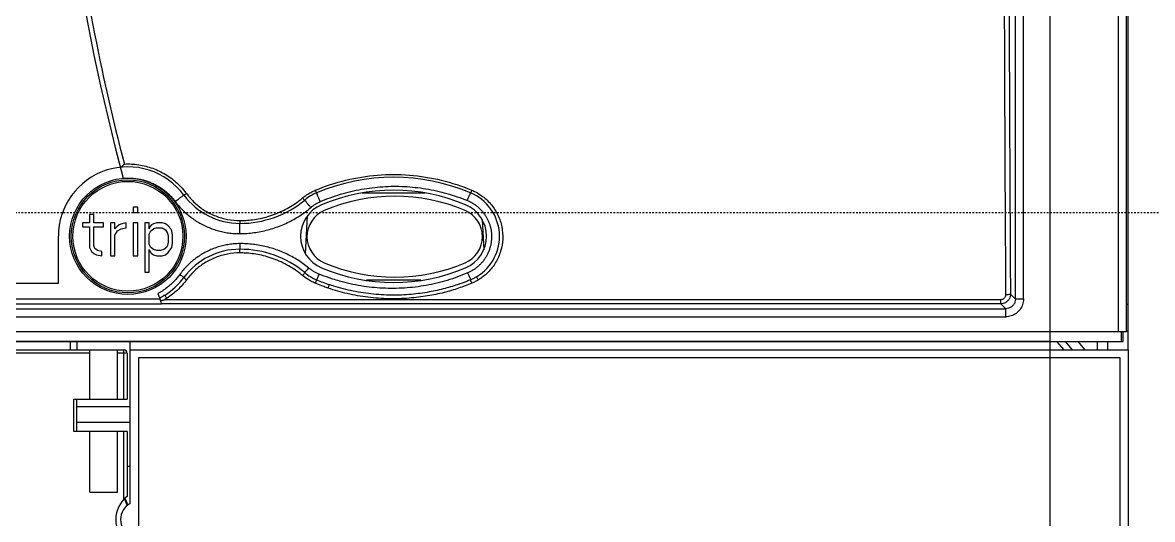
# Model space of a CAD drawing. Extents: x 0 to 607, y 0 to 244.
# Drawn here: x 210.9 to 280.7, y 83 to 113.7 of the extents above; entities that cross this region are included whole.
import ezdxf

# ---------------------------------------------------------------- set-up
doc = ezdxf.new("R2010")
doc.units = 0
doc.linetypes.add('CENTER2', pattern=[1.125, 0.75, -0.125, 0.125, -0.125])

# ---------------------------------------------------------------- blocks, each defined once
blk = doc.blocks.new('grfgd')
for p, q in [((61532.87, -3356.228), (61532.87, -3267.574)), ((61532.77, -3356.228), (61532.77, -3270.029)), ((61525.899, -3354.208), (61525.899, -3311.926)), ((61526.399, -3354.205), (61526.399, -3311.795)), ((61532.27, -3356.228), (61532.27, -3313.579)), ((61489.393, -3347.65), (61485.507, -3347.65)), ((61489.17, -3347.65), (61489.17, -3347.613)), ((61468.924, -3348.975), (61468.654, -3348.975)), ((61468.654, -3348.975), (61468.654, -3349.486)), ((61468.924, -3349.486), (61468.924, -3348.975)), ((61471.627, -3348.528), (61471.356, -3348.528)), ((61471.356, -3348.528), (61471.356, -3348.848)), ((61471.356, -3348.848), (61471.627, -3348.848)), ((61471.627, -3348.848), (61471.627, -3348.528)), ((61482.005, -3351.419), (61482.129, -3349.054)), ((61468.654, -3349.486), (61468.221, -3349.486)), ((61468.221, -3349.486), (61468.221, -3349.741)), ((61468.221, -3349.741), (61468.654, -3349.741)), ((61468.654, -3349.741), (61468.654, -3351.018)), ((61469.519, -3349.486), (61468.924, -3349.486)), ((61468.924, -3349.741), (61469.519, -3349.741)), ((61468.924, -3350.89), (61468.924, -3349.741)), ((61469.519, -3349.741), (61469.519, -3349.486)), ((61470.221, -3349.486), (61469.951, -3349.486)), ((61469.951, -3349.486), (61469.951, -3351.528)), ((61470.221, -3349.869), (61470.221, -3349.486)), ((61470.329, -3349.741), (61470.221, -3349.869)), ((61470.491, -3349.613), (61470.329, -3349.741)), ((61470.654, -3349.55), (61470.491, -3349.613)), ((61470.6, -3349.869), (61470.924, -3349.805)), ((61470.924, -3349.486), (61470.654, -3349.55)), ((61470.924, -3349.805), (61470.924, -3349.486)), ((61471.627, -3349.486), (61471.356, -3349.486)), ((61471.356, -3349.486), (61471.356, -3351.528)), ((61471.627, -3351.528), (61471.627, -3349.486)), ((61472.329, -3349.486), (61472.059, -3349.486)), ((61472.059, -3349.486), (61472.059, -3352.55)), ((61472.329, -3349.869), (61472.329, -3349.486)), ((61472.383, -3349.741), (61472.329, -3349.869)), ((61472.491, -3349.613), (61472.383, -3349.741)), ((61472.6, -3349.55), (61472.491, -3349.613)), ((61472.816, -3349.486), (61472.6, -3349.55)), ((61472.816, -3349.805), (61472.6, -3349.869)), ((61473.14, -3349.486), (61472.816, -3349.486)), ((61472.816, -3349.805), (61473.14, -3349.805)), ((61473.356, -3349.55), (61473.14, -3349.486)), ((61473.14, -3349.805), (61473.356, -3349.933)), ((61473.519, -3349.677), (61473.356, -3349.55)), ((61473.681, -3349.869), (61473.519, -3349.677)), ((61477.945, -3349.353), (61477.945, -3349.528)), ((61482.119, -3349.255), (61481.995, -3349.255)), ((61492.923, -3349.285), (61493.022, -3351.174)), ((61466.72, -3353.228), (61466.72, -3350.328)), ((61470.221, -3350.252), (61470.383, -3349.996)), ((61470.221, -3351.528), (61470.221, -3350.252)), ((61470.383, -3349.996), (61470.6, -3349.869)), ((61472.329, -3350.188), (61472.437, -3349.996)), ((61472.329, -3350.826), (61472.329, -3350.188)), ((61472.437, -3349.996), (61472.6, -3349.869)), ((61473.356, -3349.933), (61473.464, -3350.124)), ((61473.464, -3350.124), (61473.519, -3350.316)), ((61473.519, -3350.316), (61473.519, -3350.699)), ((61473.735, -3349.996), (61473.681, -3349.869)), ((61473.789, -3350.252), (61473.735, -3349.996)), ((61473.789, -3350.762), (61473.789, -3350.252)), ((61468.654, -3351.018), (61468.762, -3351.273)), ((61468.978, -3351.082), (61468.924, -3350.89)), ((61469.14, -3351.209), (61468.978, -3351.082)), ((61469.41, -3351.273), (61469.14, -3351.209)), ((61472.437, -3351.018), (61472.329, -3350.826)), ((61472.329, -3351.145), (61472.383, -3351.273)), ((61472.329, -3352.55), (61472.329, -3351.145)), ((61472.6, -3351.145), (61472.437, -3351.018)), ((61472.816, -3351.209), (61472.6, -3351.145)), ((61473.032, -3351.209), (61472.816, -3351.209)), ((61473.248, -3351.145), (61473.032, -3351.209)), ((61473.41, -3351.018), (61473.248, -3351.145)), ((61473.464, -3350.89), (61473.41, -3351.018)), ((61473.519, -3350.699), (61473.464, -3350.89)), ((61473.519, -3351.337), (61473.735, -3351.018)), ((61473.735, -3351.018), (61473.789, -3350.762)), ((61477.945, -3351.355), (61477.945, -3351.128)), ((61468.762, -3351.273), (61468.924, -3351.401)), ((61468.924, -3351.401), (61469.086, -3351.465)), ((61469.086, -3351.465), (61469.41, -3351.528)), ((61469.41, -3351.528), (61469.41, -3351.273)), ((61469.951, -3351.528), (61470.221, -3351.528)), ((61471.356, -3351.528), (61471.627, -3351.528)), ((61472.383, -3351.273), (61472.491, -3351.401)), ((61472.491, -3351.401), (61472.6, -3351.465)), ((61472.6, -3351.465), (61472.816, -3351.528)), ((61472.816, -3351.528), (61473.14, -3351.528)), ((61473.14, -3351.528), (61473.356, -3351.465)), ((61473.356, -3351.465), (61473.519, -3351.337)), ((61472.059, -3352.55), (61472.329, -3352.55)), ((61435.439, -3353.228), (61466.72, -3353.228)), ((61489.132, -3353.05), (61485.768, -3353.05)), ((61525.595, -3353.904), (61525.899, -3354.208)), ((61472.977, -3354.227), (61436.021, -3354.227)), ((61473.101, -3354.527), (61436.021, -3354.527)), ((61524.997, -3354.505), (61473.094, -3354.505)), ((61473.094, -3354.505), (61473.101, -3354.527)), ((61524.997, -3354.249), (61473.279, -3354.249)), ((61524.997, -3354.505), (61524.997, -3354.249)), ((61524.997, -3354.505), (61525.3, -3354.807)), ((61526.399, -3354.208), (61525.899, -3354.208)), ((61532.77, -3354.527), (61532.87, -3354.527)), ((61435.74, -3354.807), (61525.3, -3354.807)), ((61435.74, -3355.307), (61525.299, -3355.307)), ((61428.27, -3356.228), (61532.77, -3356.228)), ((61428.57, -3356.828), (61532.47, -3356.828)), ((61467.47, -3357.35), (61467.47, -3356.828)), ((61467.87, -3356.828), (61467.87, -3357.35)), ((61471.17, -3366.855), (61471.17, -3356.828)), ((61528.45, -3356.828), (61528.892, -3357.355)), ((61529.433, -3357.355), (61528.991, -3356.828)), ((61530.216, -3357.355), (61529.774, -3356.828)), ((61530.949, -3356.828), (61530.949, -3357.35)), ((61531.62, -3357.35), (61531.62, -3356.828)), ((61532.47, -3356.828), (61532.47, -3356.228)), ((61532.47, -3356.828), (61532.57, -3356.828)), ((61532.57, -3356.828), (61532.57, -3356.228)), ((61532.87, -3356.228), (61532.77, -3356.228)), ((61532.87, -3357.35), (61532.87, -3356.228)), ((61435.32, -3357.35), (61470.77, -3357.35)), ((61468.67, -3360.4), (61468.67, -3357.35)), ((61470.37, -3360.4), (61470.37, -3357.35)), ((61470.77, -3360.4), (61470.77, -3357.35)), ((61471.17, -3357.355), (61532.87, -3357.355)), ((61532.87, -3357.355), (61532.87, -3379.855)), ((61468.67, -3357.55), (61435.32, -3357.55)), ((61470.97, -3357.55), (61470.37, -3357.55)), ((61470.97, -3357.55), (61470.97, -3360.4)), ((61532.37, -3357.855), (61471.67, -3357.855)), ((61471.67, -3357.855), (61471.67, -3376.855)), ((61532.37, -3379.355), (61532.37, -3357.855)), ((61467.67, -3360.4), (61470.97, -3360.4)), ((61467.67, -3362.4), (61467.67, -3360.4)), ((61467.87, -3362.4), (61467.87, -3360.4)), ((61467.87, -3360.855), (61471.17, -3360.855)), ((61470.97, -3362.4), (61467.67, -3362.4)), ((61471.17, -3361.855), (61467.87, -3361.855)), ((61468.67, -3366.15), (61468.67, -3362.4)), ((61470.37, -3366.15), (61470.37, -3362.4)), ((61470.77, -3366.605), (61470.77, -3362.4)), ((61470.97, -3362.4), (61470.97, -3366.425)), ((61470.97, -3364.555), (61471.17, -3364.555)), ((61468.67, -3366.15), (61470.37, -3366.15))]:
    blk.add_line(p, q)
for centre, radius in [((61471.02, -3350.328), 3.6), ((61471.02, -3350.328), 3.5), ((61471.021, -3350.328), 3.4)]:
    blk.add_circle(centre, radius)
for centre, radius, start, end in [((61597.22, -3312.628), 131, 167.74789, 195.0927), ((61471.02, -3350.328), 4.3, 36.37184, 180), ((61487.45, -3358.978), 12.3, 67.22714, 112.77286), ((61483.819, -3350.328), 2.919, 112.77286, 129.66714), ((61487.45, -3358.978), 11.5, 67.22714, 112.77286), ((61491.081, -3350.328), 2.919, 301.23214, 67.22714), ((61477.945, -3345.228), 4.3, 216.37184, 270), ((61477.945, -3343.245), 6.284, 270, 309.66714), ((61483.819, -3350.328), 2.119, 112.77286, 247.22714), ((61487.52, -3359), 11.15, 66.99714, 113.00286), ((61491.081, -3350.328), 2.119, 292.77286, 67.22714), ((61483.848, -3350.35), 1.753, 113.00286, 246.99714), ((61491.192, -3350.35), 1.753, 293.00286, 66.99714), ((61477.945, -3355.428), 4.3, 90, 143.62816), ((61477.945, -3357.412), 6.284, 50.33286, 90), ((61483.819, -3350.328), 2.919, 230.33286, 247.22714), ((61487.45, -3341.678), 11.5, 247.22714, 292.77286), ((61487.52, -3341.7), 11.15, 246.99714, 293.00286), ((61471.02, -3350.328), 4.3, 302.26997, 323.62816), ((61487.45, -3341.678), 12.3, 247.22714, 251.14119), ((61597.22, -3312.628), 131, 198.34937, 198.64294), ((61470.77, -3357.55), 0.2, 0, 90), ((61472.07, -3367.85), 1.8, 127.66989, 232.33011), ((61468.37, -3367.855), 2.75, 18.85887, 27.8063), ((61468.37, -3367.855), 2.8, 18.8392, 28.09747), ((61471.703, -3367.855), 1.133, 118.07249, 241.92751)]:
    blk.add_arc(centre, radius, start, end)
for points, knots in [([(61469.446, -3285.084), (61468.831, -3287.947), (61467.793, -3293.706), (61466.82, -3302.416), (61466.431, -3311.156), (61466.625, -3319.899), (61467.402, -3328.621), (61468.764, -3337.296), (61470.061, -3343.015), (61470.806, -3345.856)], [0, 0, 0, 0, 8.784619, 17.538219, 26.275587, 35.009909, 43.755075, 52.525371, 61.333757, 61.333757, 61.333757, 61.333757]), ([(61525.195, -3310.814), (61525.189, -3314.422), (61525.184, -3321.636), (61525.198, -3332.443), (61525.234, -3343.212), (61525.272, -3350.376), (61525.295, -3353.947)], [0, 0, 0, 0, 10.824513, 21.640933, 32.420367, 43.133208, 43.133208, 43.133208, 43.133208]), ([(61525.495, -3310.798), (61525.489, -3314.403), (61525.484, -3321.612), (61525.498, -3332.411), (61525.534, -3343.175), (61525.572, -3350.334), (61525.595, -3353.904)], [0, 0, 0, 0, 10.815967, 21.625792, 32.397815, 43.105804, 43.105804, 43.105804, 43.105804]), ([(61470.805, -3345.856), (61470.774, -3345.889), (61470.718, -3345.948), (61470.645, -3346.014), (61470.599, -3346.049), (61470.579, -3346.051)], [0, 0, 0, 0, 0.1385935, 0.241239, 0.3015155, 0.3015155, 0.3015155, 0.3015155]), ([(61470.806, -3345.856), (61471.101, -3345.841), (61471.698, -3345.872), (61472.565, -3346.093), (61473.375, -3346.481), (61474.007, -3346.958), (61474.345, -3347.313), (61474.468, -3347.46)], [0, 0, 0, 0, 0.88722, 1.778182, 2.66895, 3.562949, 4.136829, 4.136829, 4.136829, 4.136829]), ([(61470.73, -3346.739), (61470.819, -3346.731), (61470.996, -3346.722), (61471.261, -3346.727), (61471.521, -3346.752), (61471.779, -3346.795), (61472.033, -3346.857), (61472.283, -3346.937), (61472.526, -3347.035), (61472.762, -3347.15), (61472.989, -3347.282), (61473.205, -3347.431), (61473.411, -3347.595), (61473.604, -3347.774), (61473.784, -3347.966), (61473.894, -3348.102), (61473.947, -3348.173)], [0, 0, 0, 0, 0.269793, 0.530879, 0.792147, 1.053598, 1.315232, 1.577048, 1.839046, 2.101224, 2.36358, 2.626111, 2.888815, 3.151687, 3.414724, 3.67792, 3.67792, 3.67792, 3.67792]), ([(61482.611, -3347.476), (61483.223, -3347.219), (61484.488, -3346.803), (61486.455, -3346.488), (61488.446, -3346.488), (61490.413, -3346.803), (61491.677, -3347.219), (61492.288, -3347.476)], [0, 0, 0, 0, 1.990472, 3.973668, 5.954454, 7.93729, 9.926485, 9.926485, 9.926485, 9.926485]), ([(61473.947, -3348.173), (61474.015, -3348.122), (61474.139, -3348.035), (61474.308, -3347.889), (61474.409, -3347.856), (61474.472, -3347.765), (61474.482, -3347.778)], [0, 0, 0, 0, 0.2544756, 0.4702093, 0.61436, 0.665006, 0.665006, 0.665006, 0.665006]), ([(61474.643, -3347.683), (61474.618, -3347.702), (61474.571, -3347.737), (61474.526, -3347.757), (61474.487, -3347.785), (61474.482, -3347.778)], [0, 0, 0, 0, 0.0940344, 0.1619074, 0.1880515, 0.1880515, 0.1880515, 0.1880515]), ([(61474.643, -3347.683), (61474.795, -3347.889), (61475.137, -3348.274), (61475.75, -3348.744), (61476.439, -3349.093), (61477.18, -3349.306), (61477.69, -3349.353), (61477.945, -3349.353)], [0, 0, 0, 0, 0.766129, 1.53478, 2.304087, 3.070477, 3.832737, 3.832737, 3.832737, 3.832737]), ([(61482.074, -3347.767), (61482.116, -3347.739), (61482.245, -3347.656), (61482.379, -3347.583), (61482.471, -3347.539)], [0, 0, 0, 0, 0.1527971, 0.4586325, 0.4586325, 0.4586325, 0.4586325]), ([(61482.611, -3347.476), (61482.623, -3347.504), (61482.643, -3347.558), (61482.672, -3347.594), (61482.682, -3347.64), (61482.689, -3347.637)], [0, 0, 0, 0, 0.0906839, 0.1552832, 0.1789866, 0.1789866, 0.1789866, 0.1789866]), ([(61482.918, -3348.184), (61482.888, -3348.114), (61482.839, -3347.989), (61482.748, -3347.811), (61482.74, -3347.717), (61482.675, -3347.643), (61482.689, -3347.637)], [0, 0, 0, 0, 0.2269262, 0.4193045, 0.5478502, 0.5930232, 0.5930232, 0.5930232, 0.5930232]), ([(61482.918, -3348.184), (61483.122, -3348.096), (61483.534, -3347.932), (61484.166, -3347.722), (61484.808, -3347.548), (61485.46, -3347.411), (61486.119, -3347.312), (61486.783, -3347.25), (61487.45, -3347.226), (61488.117, -3347.24), (61488.783, -3347.292), (61489.445, -3347.381), (61490.101, -3347.508), (61490.749, -3347.672), (61491.387, -3347.872), (61491.805, -3348.029), (61492.011, -3348.114)], [0, 0, 0, 0, 0.664839, 1.330024, 1.995534, 2.661364, 3.3275, 3.993935, 4.660663, 5.327681, 5.994988, 6.662585, 7.330478, 7.998669, 8.667178, 9.336012, 9.336012, 9.336012, 9.336012]), ([(61492.011, -3348.114), (61492.036, -3348.053), (61492.084, -3347.945), (61492.139, -3347.78), (61492.193, -3347.718), (61492.199, -3347.632), (61492.211, -3347.637)], [0, 0, 0, 0, 0.1977162, 0.3653315, 0.4773304, 0.5166841, 0.5166841, 0.5166841, 0.5166841]), ([(61492.288, -3347.476), (61492.277, -3347.504), (61492.257, -3347.558), (61492.228, -3347.594), (61492.218, -3347.64), (61492.211, -3347.637)], [0, 0, 0, 0, 0.090702, 0.1553189, 0.1790309, 0.1790309, 0.1790309, 0.1790309]), ([(61492.521, -3347.585), (61492.67, -3347.663), (61493.03, -3347.889), (61493.522, -3348.361), (61493.931, -3349.011), (61494.171, -3349.74), (61494.227, -3350.505), (61494.098, -3351.262), (61493.789, -3351.965), (61493.372, -3352.505), (61493.049, -3352.781), (61492.913, -3352.88)], [0, 0, 0, 0, 0.505184, 1.266809, 2.026835, 2.786186, 3.545738, 4.30559, 5.065813, 5.826949, 6.333033, 6.333033, 6.333033, 6.333033]), ([(61473.947, -3348.173), (61474.018, -3348.268), (61474.168, -3348.454), (61474.413, -3348.716), (61474.675, -3348.959), (61474.953, -3349.183), (61475.247, -3349.386), (61475.555, -3349.568), (61475.874, -3349.726), (61476.204, -3349.861), (61476.542, -3349.972), (61476.887, -3350.059), (61477.237, -3350.12), (61477.59, -3350.156), (61477.826, -3350.163), (61477.945, -3350.162)], [0, 0, 0, 0, 0.357884, 0.71578, 1.073243, 1.430421, 1.787273, 2.143818, 2.500055, 2.855988, 3.211617, 3.566944, 3.921968, 4.276687, 4.63106, 4.63106, 4.63106, 4.63106]), ([(61477.945, -3349.353), (61478.067, -3349.353), (61478.332, -3349.345), (61478.751, -3349.305), (61479.209, -3349.227), (61479.688, -3349.105), (61480.17, -3348.939), (61480.638, -3348.732), (61481.077, -3348.492), (61481.434, -3348.257), (61481.64, -3348.102), (61481.718, -3348.041)], [0, 0, 0, 0, 0.368519, 0.793953, 1.262613, 1.760786, 2.274687, 2.790501, 3.294466, 3.772945, 4.069499, 4.069499, 4.069499, 4.069499]), ([(61481.828, -3347.951), (61481.848, -3347.975), (61481.884, -3348.02), (61481.922, -3348.049), (61481.949, -3348.087), (61481.956, -3348.082)], [0, 0, 0, 0, 0.0921415, 0.1581802, 0.183074, 0.183074, 0.183074, 0.183074]), ([(61482.338, -3348.543), (61482.289, -3348.485), (61482.204, -3348.378), (61482.064, -3348.233), (61482.029, -3348.144), (61481.944, -3348.091), (61481.956, -3348.082)], [0, 0, 0, 0, 0.2294977, 0.4240561, 0.5540582, 0.5997411, 0.5997411, 0.5997411, 0.5997411]), ([(61482.338, -3348.543), (61482.382, -3348.506), (61482.472, -3348.436), (61482.614, -3348.341), (61482.763, -3348.256), (61482.866, -3348.207), (61482.918, -3348.184)], [0, 0, 0, 0, 0.170985, 0.3420765, 0.5132974, 0.6846449, 0.6846449, 0.6846449, 0.6846449]), ([(61492.011, -3348.114), (61492.071, -3348.138), (61492.189, -3348.192), (61492.359, -3348.287), (61492.521, -3348.396), (61492.674, -3348.517), (61492.816, -3348.65), (61492.947, -3348.795), (61493.067, -3348.95), (61493.173, -3349.114), (61493.266, -3349.286), (61493.345, -3349.466), (61493.409, -3349.651), (61493.458, -3349.841), (61493.492, -3350.034), (61493.509, -3350.23), (61493.511, -3350.427), (61493.497, -3350.623), (61493.467, -3350.818), (61493.422, -3351.01), (61493.361, -3351.197), (61493.285, -3351.379), (61493.194, -3351.555), (61493.09, -3351.723), (61492.972, -3351.882), (61492.841, -3352.031), (61492.699, -3352.169), (61492.546, -3352.295), (61492.383, -3352.408), (61492.212, -3352.508), (61492.092, -3352.566), (61492.031, -3352.592)], [0, 0, 0, 0, 0.194413, 0.388948, 0.583628, 0.778452, 0.97342, 1.168534, 1.363795, 1.559204, 1.754761, 1.950466, 2.146321, 2.342326, 2.538481, 2.734787, 2.931243, 3.12785, 3.324608, 3.521516, 3.718574, 3.915782, 4.113139, 4.310645, 4.5083, 4.706102, 4.90405, 5.102145, 5.300383, 5.498768, 5.697296, 5.697296, 5.697296, 5.697296]), ([(61477.945, -3350.162), (61478.091, -3350.161), (61478.382, -3350.15), (61478.817, -3350.105), (61479.248, -3350.034), (61479.673, -3349.935), (61480.09, -3349.811), (61480.498, -3349.66), (61480.894, -3349.484), (61481.279, -3349.284), (61481.649, -3349.061), (61482.003, -3348.815), (61482.229, -3348.636), (61482.338, -3348.543)], [0, 0, 0, 0, 0.43786, 0.875016, 1.311453, 1.747179, 2.182189, 2.616494, 3.050081, 3.482966, 3.915106, 4.346561, 4.777164, 4.777164, 4.777164, 4.777164]), ([(61477.945, -3350.162), (61477.944, -3350.081), (61477.948, -3349.937), (61477.931, -3349.724), (61477.963, -3349.628), (61477.928, -3349.528), (61477.945, -3349.528)], [0, 0, 0, 0, 0.2424574, 0.4480027, 0.5853451, 0.6335928, 0.6335928, 0.6335928, 0.6335928]), ([(61477.945, -3350.781), (61477.833, -3350.782), (61477.61, -3350.792), (61477.278, -3350.83), (61476.95, -3350.892), (61476.627, -3350.978), (61476.311, -3351.087), (61476.004, -3351.218), (61475.707, -3351.37), (61475.422, -3351.544), (61475.151, -3351.737), (61474.894, -3351.95), (61474.653, -3352.18), (61474.43, -3352.427), (61474.293, -3352.602), (61474.228, -3352.691)], [0, 0, 0, 0, 0.334124, 0.668413, 1.002442, 1.336342, 1.670071, 2.003642, 2.337052, 2.6703, 3.003386, 3.336311, 3.669072, 4.001668, 4.334059, 4.334059, 4.334059, 4.334059]), ([(61477.945, -3350.781), (61477.945, -3350.826), (61477.943, -3350.905), (61477.952, -3351.021), (61477.934, -3351.074), (61477.953, -3351.128), (61477.945, -3351.128)], [0, 0, 0, 0, 0.1327773, 0.2453404, 0.3205534, 0.3469758, 0.3469758, 0.3469758, 0.3469758]), ([(61482.199, -3352.282), (61482.09, -3352.193), (61481.867, -3352.023), (61481.518, -3351.789), (61481.155, -3351.578), (61480.779, -3351.39), (61480.394, -3351.227), (61479.999, -3351.088), (61479.597, -3350.974), (61479.188, -3350.886), (61478.776, -3350.823), (61478.361, -3350.787), (61478.083, -3350.78), (61477.945, -3350.781)], [0, 0, 0, 0, 0.420671, 0.840867, 1.260576, 1.679809, 2.098563, 2.516852, 2.934669, 3.352033, 3.768913, 4.185369, 4.601256, 4.601256, 4.601256, 4.601256]), ([(61477.945, -3351.355), (61477.691, -3351.355), (61477.18, -3351.403), (61476.44, -3351.616), (61475.75, -3351.964), (61475.137, -3352.434), (61474.795, -3352.819), (61474.643, -3353.025)], [0, 0, 0, 0, 0.762118, 1.5284, 2.297638, 3.066253, 3.832737, 3.832737, 3.832737, 3.832737]), ([(61481.713, -3352.664), (61481.633, -3352.601), (61481.421, -3352.442), (61481.055, -3352.203), (61480.608, -3351.961), (61480.134, -3351.755), (61479.65, -3351.592), (61479.174, -3351.474), (61478.723, -3351.4), (61478.316, -3351.362), (61478.061, -3351.355), (61477.945, -3351.355)], [0, 0, 0, 0, 0.306275, 0.796388, 1.308731, 1.829354, 2.344195, 2.839166, 3.300247, 3.713316, 4.064021, 4.064021, 4.064021, 4.064021]), ([(61481.828, -3352.757), (61481.851, -3352.729), (61481.897, -3352.677), (61481.924, -3352.625), (61481.964, -3352.582), (61481.956, -3352.575)], [0, 0, 0, 0, 0.1087828, 0.1911843, 0.2230951, 0.2230951, 0.2230951, 0.2230951]), ([(61482.199, -3352.282), (61482.168, -3352.32), (61482.111, -3352.385), (61482.037, -3352.49), (61481.986, -3352.522), (61481.963, -3352.581), (61481.956, -3352.575)], [0, 0, 0, 0, 0.1457385, 0.2692894, 0.3518448, 0.380852, 0.380852, 0.380852, 0.380852]), ([(61482.839, -3352.662), (61482.781, -3352.639), (61482.668, -3352.587), (61482.504, -3352.498), (61482.347, -3352.396), (61482.247, -3352.321), (61482.199, -3352.282)], [0, 0, 0, 0, 0.186624, 0.3733531, 0.5602106, 0.747193, 0.747193, 0.747193, 0.747193]), ([(61492.031, -3352.592), (61491.826, -3352.68), (61491.409, -3352.846), (61490.77, -3353.058), (61490.12, -3353.234), (61489.461, -3353.372), (61488.795, -3353.473), (61488.124, -3353.535), (61487.45, -3353.56), (61486.775, -3353.546), (61486.102, -3353.494), (61485.433, -3353.404), (61484.77, -3353.275), (61484.187, -3353.128), (61483.828, -3353.019), (61483.685, -3352.973)], [0, 0, 0, 0, 0.672162, 1.344649, 2.017453, 2.690575, 3.364007, 4.037748, 4.711794, 5.386143, 6.060794, 6.735745, 7.410999, 8.086552, 8.537154, 8.537154, 8.537154, 8.537154]), ([(61492.031, -3352.592), (61492.054, -3352.645), (61492.096, -3352.743), (61492.153, -3352.873), (61492.187, -3352.963), (61492.209, -3353.006), (61492.211, -3353.019)], [0, 0, 0, 0, 0.1732252, 0.3213881, 0.4230539, 0.4635342, 0.4635342, 0.4635342, 0.4635342]), ([(61474.228, -3352.691), (61474.178, -3352.761), (61474.073, -3352.896), (61473.902, -3353.09), (61473.719, -3353.271), (61473.525, -3353.441), (61473.366, -3353.563), (61473.272, -3353.629), (61473.248, -3353.645)], [0, 0, 0, 0, 0.257375, 0.514853, 0.772459, 1.0302, 1.288081, 1.374073, 1.374073, 1.374073, 1.374073]), ([(61474.643, -3353.025), (61474.478, -3353.25), (61474.109, -3353.664), (61473.671, -3354.004), (61473.442, -3354.15)], [0, 0, 0, 0, 0.837511, 1.653081, 1.653081, 1.653081, 1.653081]), ([(61474.228, -3352.691), (61474.261, -3352.715), (61474.318, -3352.759), (61474.408, -3352.815), (61474.437, -3352.856), (61474.487, -3352.872), (61474.482, -3352.878)], [0, 0, 0, 0, 0.1207597, 0.2231346, 0.2915402, 0.315572, 0.315572, 0.315572, 0.315572]), ([(61474.643, -3353.025), (61474.614, -3353.004), (61474.559, -3352.964), (61474.52, -3352.921), (61474.476, -3352.887), (61474.482, -3352.878)], [0, 0, 0, 0, 0.106895, 0.1874537, 0.2193721, 0.2193721, 0.2193721, 0.2193721]), ([(61482.471, -3353.169), (61482.38, -3353.125), (61482.155, -3353.004), (61481.946, -3352.855), (61481.828, -3352.757)], [0, 0, 0, 0, 0.3055568, 0.7657114, 0.7657114, 0.7657114, 0.7657114]), ([(61482.611, -3353.232), (61482.626, -3353.198), (61482.657, -3353.134), (61482.665, -3353.076), (61482.699, -3353.024), (61482.689, -3353.02)], [0, 0, 0, 0, 0.1105907, 0.1947966, 0.2266509, 0.2266509, 0.2266509, 0.2266509]), ([(61483.142, -3353.441), (61483.098, -3353.425), (61482.92, -3353.358), (61482.743, -3353.287), (61482.611, -3353.232)], [0, 0, 0, 0, 0.1421898, 0.5702384, 0.5702384, 0.5702384, 0.5702384]), ([(61482.839, -3352.662), (61482.82, -3352.708), (61482.784, -3352.789), (61482.743, -3352.912), (61482.702, -3352.959), (61482.698, -3353.023), (61482.689, -3353.02)], [0, 0, 0, 0, 0.1483102, 0.2740414, 0.3580537, 0.3875741, 0.3875741, 0.3875741, 0.3875741]), ([(61483.685, -3352.973), (61483.614, -3352.949), (61483.329, -3352.854), (61483.047, -3352.748), (61482.839, -3352.662)], [0, 0, 0, 0, 0.2253225, 0.9014968, 0.9014968, 0.9014968, 0.9014968]), ([(61492.288, -3353.232), (61492.02, -3353.344), (61491.454, -3353.557), (61490.543, -3353.825), (61489.521, -3354.039), (61488.382, -3354.178), (61487.146, -3354.212), (61485.865, -3354.12), (61484.607, -3353.899), (61483.797, -3353.668), (61483.41, -3353.536)], [0, 0, 0, 0, 0.872886, 1.812489, 2.847324, 4.00072, 5.250781, 6.5513, 7.846582, 9.074535, 9.074535, 9.074535, 9.074535]), ([(61483.41, -3353.536), (61483.422, -3353.501), (61483.449, -3353.434), (61483.452, -3353.376), (61483.484, -3353.321), (61483.474, -3353.318)], [0, 0, 0, 0, 0.1109726, 0.1955689, 0.2274374, 0.2274374, 0.2274374, 0.2274374]), ([(61491.952, -3353.124), (61491.772, -3353.194), (61491.301, -3353.366), (61490.493, -3353.604), (61489.488, -3353.816), (61488.367, -3353.954), (61487.151, -3353.987), (61485.89, -3353.896), (61484.653, -3353.676), (61483.855, -3353.448), (61483.474, -3353.318)], [0, 0, 0, 0, 0.580098, 1.504568, 2.522833, 3.657946, 4.888413, 6.168577, 7.443297, 8.651537, 8.651537, 8.651537, 8.651537]), ([(61492.288, -3353.232), (61492.274, -3353.198), (61492.246, -3353.138), (61492.232, -3353.071), (61492.205, -3353.029), (61492.211, -3353.019)], [0, 0, 0, 0, 0.1081845, 0.1918877, 0.2264111, 0.2264111, 0.2264111, 0.2264111]), ([(61492.698, -3353.023), (61492.679, -3352.992), (61492.64, -3352.933), (61492.623, -3352.877), (61492.586, -3352.83), (61492.595, -3352.824)], [0, 0, 0, 0, 0.1098019, 0.1932188, 0.2251277, 0.2251277, 0.2251277, 0.2251277]), ([(61473.248, -3353.645), (61473.201, -3353.677), (61473.129, -3353.725), (61473.055, -3353.769), (61473.031, -3353.784)], [0, 0, 0, 0, 0.1720621, 0.2580632, 0.2580632, 0.2580632, 0.2580632]), ([(61473.423, -3354.162), (61473.403, -3354.131), (61473.363, -3354.073), (61473.344, -3354.018), (61473.307, -3353.97), (61473.316, -3353.964)], [0, 0, 0, 0, 0.1100058, 0.1936676, 0.2257991, 0.2257991, 0.2257991, 0.2257991]), ([(61525.595, -3353.904), (61525.595, -3353.955), (61525.582, -3354.061), (61525.52, -3354.212), (61525.417, -3354.343), (61525.285, -3354.439), (61525.142, -3354.493), (61525.044, -3354.505), (61524.997, -3354.505)], [0, 0, 0, 0, 0.1533668, 0.3173185, 0.4837456, 0.6461216, 0.7994541, 0.9391682, 0.9391682, 0.9391682, 0.9391682]), ([(61525.295, -3353.947), (61525.295, -3353.973), (61525.289, -3354.026), (61525.258, -3354.102), (61525.207, -3354.168), (61525.141, -3354.216), (61525.07, -3354.243), (61525.021, -3354.249), (61524.997, -3354.249)], [0, 0, 0, 0, 0.0770827, 0.1592734, 0.2425345, 0.3236983, 0.4003666, 0.4703099, 0.4703099, 0.4703099, 0.4703099]), ([(61525.595, -3353.904), (61525.59, -3353.919), (61525.522, -3353.928), (61525.434, -3353.945), (61525.344, -3353.947), (61525.295, -3353.947)], [0, 0, 0, 0, 0.0490873, 0.1593488, 0.30573, 0.30573, 0.30573, 0.30573]), ([(61473.115, -3354.295), (61473.129, -3354.292), (61473.17, -3354.28), (61473.211, -3354.269), (61473.239, -3354.261)], [0, 0, 0, 0, 0.0431616, 0.1286856, 0.1286856, 0.1286856, 0.1286856]), ([(61473.423, -3354.162), (61473.399, -3354.177), (61473.351, -3354.207), (61473.303, -3354.235), (61473.279, -3354.249)], [0, 0, 0, 0, 0.0843457, 0.1673484, 0.1673484, 0.1673484, 0.1673484]), ([(61526.399, -3354.205), (61526.399, -3354.319), (61526.364, -3354.55), (61526.205, -3354.863), (61525.956, -3355.113), (61525.643, -3355.271), (61525.412, -3355.307), (61525.299, -3355.307)], [0, 0, 0, 0, 0.341065, 0.687538, 1.035773, 1.382295, 1.722744, 1.722744, 1.722744, 1.722744]), ([(61525.899, -3354.208), (61525.899, -3354.27), (61525.88, -3354.395), (61525.794, -3354.566), (61525.657, -3354.702), (61525.487, -3354.788), (61525.361, -3354.808), (61525.3, -3354.807)], [0, 0, 0, 0, 0.1850432, 0.3743131, 0.564405, 0.7535797, 0.9383184, 0.9383184, 0.9383184, 0.9383184]), ([(61525.301, -3355.307), (61525.301, -3355.245), (61525.301, -3355.13), (61525.301, -3354.978), (61525.3, -3354.873), (61525.3, -3354.822), (61525.3, -3354.807)], [0, 0, 0, 0, 0.1862946, 0.3457605, 0.4554345, 0.4995263, 0.4995263, 0.4995263, 0.4995263])]:
    blk.add_open_spline(points, degree=3, knots=knots)
for points in [[(61474.468, -3347.46), (61474.523, -3347.526), (61474.577, -3347.594), (61474.629, -3347.664)], [(61474.629, -3347.664), (61474.634, -3347.67), (61474.639, -3347.677), (61474.643, -3347.683)], [(61482.471, -3347.539), (61482.517, -3347.517), (61482.564, -3347.496), (61482.611, -3347.476)], [(61492.288, -3347.476), (61492.367, -3347.509), (61492.445, -3347.546), (61492.521, -3347.585)], [(61481.718, -3348.041), (61481.755, -3348.011), (61481.792, -3347.982), (61481.828, -3347.951)], [(61481.828, -3347.951), (61481.833, -3347.947), (61481.838, -3347.943), (61481.843, -3347.939)], [(61481.843, -3347.939), (61481.917, -3347.878), (61481.994, -3347.821), (61482.074, -3347.767)], [(61481.816, -3352.747), (61481.782, -3352.719), (61481.748, -3352.691), (61481.713, -3352.664)], [(61481.828, -3352.757), (61481.824, -3352.753), (61481.82, -3352.75), (61481.816, -3352.747)], [(61482.611, -3353.232), (61482.564, -3353.212), (61482.518, -3353.191), (61482.471, -3353.169)], [(61492.211, -3353.019), (61492.125, -3353.055), (61492.039, -3353.09), (61491.952, -3353.124)], [(61492.406, -3352.929), (61492.342, -3352.961), (61492.277, -3352.991), (61492.211, -3353.019)], [(61492.498, -3353.134), (61492.43, -3353.169), (61492.36, -3353.202), (61492.288, -3353.232)], [(61492.595, -3352.824), (61492.533, -3352.861), (61492.47, -3352.896), (61492.406, -3352.929)], [(61492.698, -3353.023), (61492.633, -3353.063), (61492.566, -3353.1), (61492.498, -3353.134)], [(61492.719, -3353.01), (61492.712, -3353.015), (61492.705, -3353.019), (61492.698, -3353.023)], [(61492.913, -3352.88), (61492.85, -3352.926), (61492.785, -3352.97), (61492.719, -3353.01)], [(61473.031, -3353.784), (61472.981, -3353.813), (61472.931, -3353.841), (61472.881, -3353.869)], [(61473.202, -3354.034), (61473.183, -3354.045), (61473.164, -3354.056), (61473.145, -3354.066)], [(61473.316, -3353.964), (61473.278, -3353.988), (61473.24, -3354.011), (61473.202, -3354.034)], [(61483.41, -3353.536), (61483.32, -3353.505), (61483.231, -3353.474), (61483.142, -3353.441)], [(61473.033, -3354.128), (61473.014, -3354.138), (61472.995, -3354.147), (61472.977, -3354.157)], [(61473.031, -3354.318), (61473.059, -3354.31), (61473.087, -3354.303), (61473.115, -3354.295)], [(61473.145, -3354.066), (61473.108, -3354.087), (61473.07, -3354.108), (61473.033, -3354.128)], [(61473.239, -3354.261), (61473.252, -3354.257), (61473.266, -3354.253), (61473.279, -3354.249)], [(61473.442, -3354.15), (61473.435, -3354.154), (61473.429, -3354.158), (61473.423, -3354.162)]]:
    blk.add_open_spline(points, degree=3)
blk = doc.blocks.new('fdgdfhđjgf')
at = {"color": 3}
for points in [[(61414.442, -2664.538), (61509.442, -2664.538), (61509.442, -2741.538), (61414.442, -2741.538)], [(61414.442, -2664.538), (61509.442, -2664.538), (61509.442, -2766.538), (61414.442, -2766.538)]]:
    blk.add_lwpolyline(points, close=True, dxfattribs=at)
blk.add_blockref('grfgd', (-18.578, 615.29))
blk = doc.blocks.new('dfhfeher')
at = {"color": 6, "linetype": 'CENTER2', "ltscale": 0.008}
blk.add_line((71820.757, 6375.965), (71214.232, 6375.965), dxfattribs=at)
blk.add_blockref('fdgdfhđjgf', (9979.186, 9109.554))

msp = doc.modelspace()

# ---------------------------------------------------------------- block references
msp.add_blockref('dfhfeher', (-71214.232, -6273.994))

doc.saveas('drawing.dxf')
